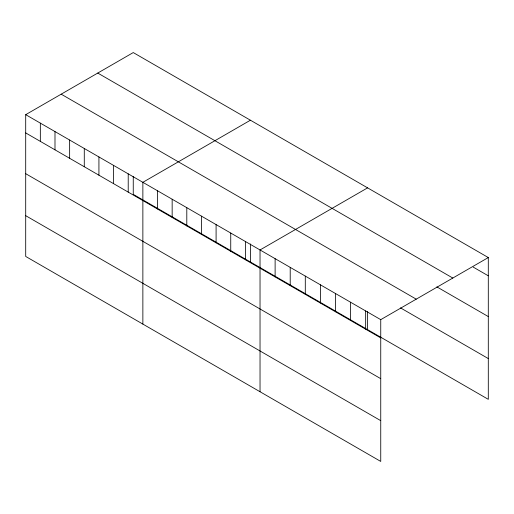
<?xml version="1.0" encoding="UTF-8"?>
<svg xmlns="http://www.w3.org/2000/svg" width="514" height="514" viewBox="0 0 514 514"><rect width="100%" height="100%" fill="white"/><g stroke="black" fill="none" stroke-linecap="round" stroke-linejoin="round"><path stroke-width="0.77" d="M25.7 114.667L380.745 319.65L380.745 461.431L25.7 256.447L25.7 114.667L133.255 52.569L488.3 257.553L488.3 399.333L133.255 194.35L133.255 176.321M250.421 120.218L142.866 182.309L142.866 324.09M367.587 187.861L260.033 249.958L260.033 391.732M380.745 319.65L488.3 257.553M473.208 267.1L488.3 275.812M97.763 73.065L452.808 278.048M436.861 286.876L488.3 316.573M61.192 94.178L416.237 299.161M400.509 307.886L488.3 358.573M25.7 132.92L380.745 337.904M25.7 173.687L380.745 378.67M25.7 215.681L380.745 420.664M367.587 311.606L367.587 329.641M365.653 310.938L365.653 329.198M350.567 302.226L350.567 320.485M335.475 293.513L335.475 311.773M320.389 284.801L320.389 303.061M305.297 276.095L305.297 294.349M290.211 267.383L290.211 285.636M275.118 258.671L275.118 276.924M250.421 243.964L250.421 261.992M245.384 241.503L245.384 259.756M230.741 233.048L230.741 251.301M216.092 224.592L216.092 242.846M201.449 216.137L201.449 234.39M186.8 207.682L186.8 225.935M172.158 199.226L172.158 217.48M157.509 190.765L157.509 209.025M128.217 173.854L128.217 192.114M113.575 165.399L113.575 183.659M98.926 156.943L98.926 175.203M84.283 148.488L84.283 166.748M69.634 140.033L69.634 158.293M54.992 131.578L54.992 149.837M40.343 123.122L40.343 141.376"/></g></svg>
